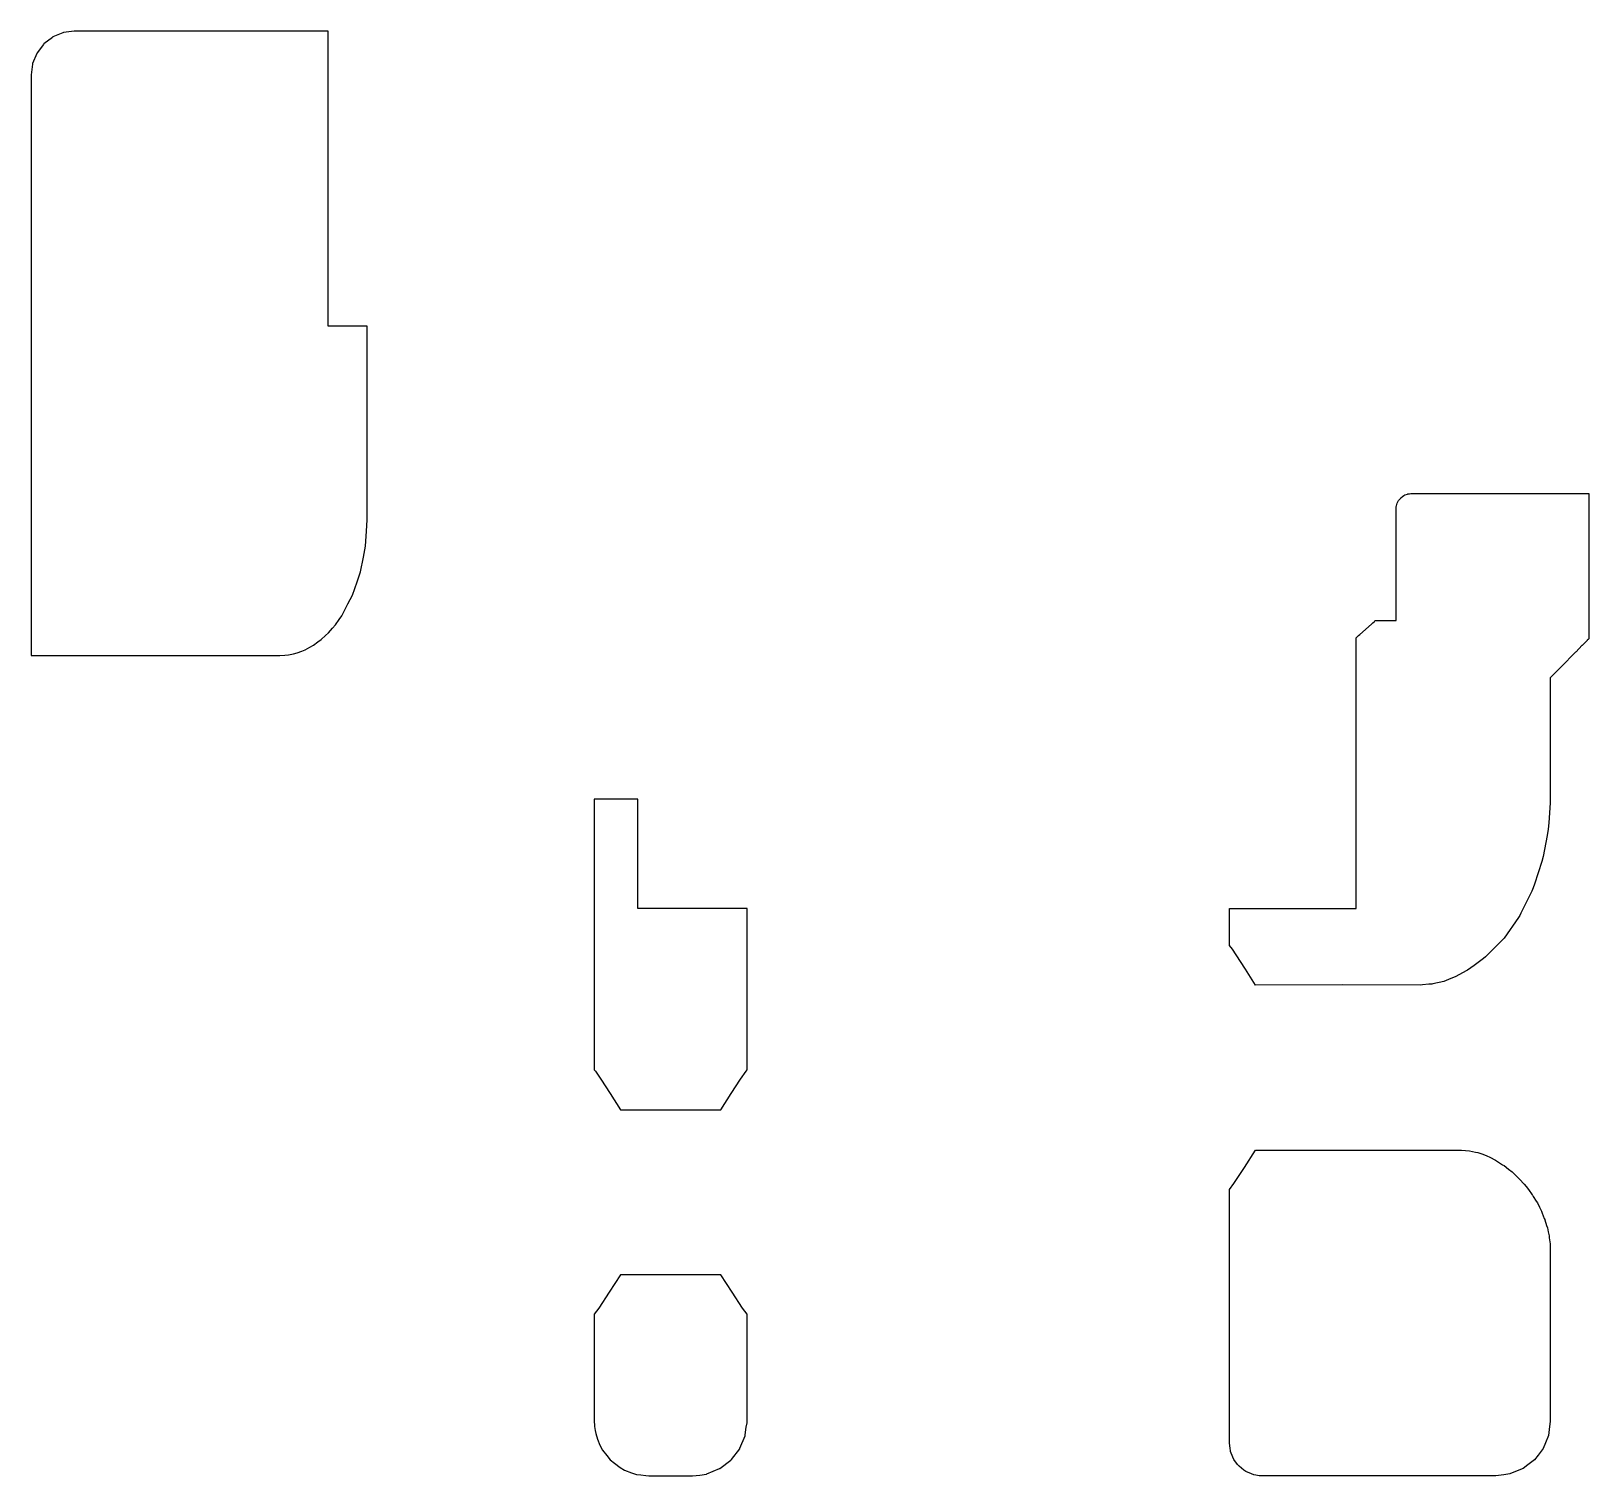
# Model space of a CAD drawing. Header units: metres. Extents: x 2.4 to 73.8, y -16 to 50.2.
import ezdxf

# ---------------------------------------------------------------- set-up
doc = ezdxf.new("R2010")
doc.units = ezdxf.units.M

msp = doc.modelspace()

# ---------------------------------------------------------------- linework, layer by layer
for p, q in [((3.855, 50.121), (3.4, 49.932)), ((3.882, 50.132), (3.855, 50.121)), ((4.371, 50.196), (3.882, 50.132)), ((4.4, 50.2), (4.371, 50.196)), ((4.945, 50.2), (4.4, 50.2)), ((4.987, 50.2), (4.945, 50.2)), ((5.033, 50.2), (4.987, 50.2)), ((5.079, 50.2), (5.033, 50.2)), ((5.119, 50.2), (5.079, 50.2)), ((5.149, 50.2), (5.119, 50.2)), ((15.433, 50.2), (5.149, 50.2)), ((15.46, 50.2), (15.433, 50.2)), ((15.496, 50.2), (15.46, 50.2)), ((15.534, 50.2), (15.496, 50.2)), ((15.571, 50.2), (15.534, 50.2)), ((15.604, 50.2), (15.571, 50.2)), ((16, 50.2), (15.604, 50.2)), ((16, 45.479), (16, 50.2)), ((2.968, 49.591), (2.668, 49.2)), ((2.986, 49.614), (2.968, 49.591)), ((3.377, 49.914), (2.986, 49.614)), ((3.4, 49.932), (3.377, 49.914)), ((2.464, 48.689), (2.4, 48.2)), ((2.468, 48.718), (2.464, 48.689)), ((2.657, 49.173), (2.468, 48.718)), ((2.668, 49.2), (2.657, 49.173)), ((2.4, 48.2), (2.4, 45.368)), ((2.4, 45.368), (2.4, 45.116)), ((2.4, 45.116), (2.4, 44.159)), ((16, 45.2), (16, 45.479)), ((16, 45.122), (16, 45.2)), ((16, 44.195), (16, 45.122)), ((2.4, 44.159), (2.4, 44.151)), ((2.4, 44.151), (2.4, 44.143)), ((2.4, 44.143), (2.4, 43.223)), ((16, 44.087), (16, 44.195)), ((16, 43.182), (16, 44.087)), ((2.4, 43.223), (2.4, 43.209)), ((2.4, 43.209), (2.4, 42.985)), ((2.4, 42.985), (2.4, 42.058)), ((16, 42.985), (16, 43.182)), ((16, 42.15), (16, 42.985)), ((16, 41.802), (16, 42.15)), ((2.4, 42.058), (2.4, 41.289)), ((16, 41.081), (16, 41.802)), ((2.4, 41.289), (2.4, 40.711)), ((2.4, 40.711), (2.4, 39.182)), ((16, 40.514), (16, 41.081)), ((16, 39.952), (16, 40.514)), ((16, 39.087), (16, 39.952)), ((2.4, 39.182), (2.4, 38.478)), ((16, 37.679), (16, 39.087)), ((2.4, 38.478), (2.4, 37.974)), ((2.4, 37.974), (2.4, 31.134)), ((16, 37.464), (16, 37.679)), ((16, 36.677), (16, 37.464)), ((17.011, 36.677), (16, 36.677)), ((16, 36.677), (16, 36.677)), ((17.8, 36.677), (17.011, 36.677)), ((17.8, 34.767), (17.8, 36.677)), ((17.8, 32.463), (17.8, 34.767)), ((17.8, 31.028), (17.8, 32.463)), ((2.4, 31.134), (2.4, 28.343)), ((17.8, 29.328), (17.8, 31.028)), ((17.8, 27.81), (17.8, 29.328)), ((64.966, 28.512), (64.982, 28.564)), ((64.982, 28.564), (64.998, 28.595)), ((64.998, 28.595), (65.048, 28.689)), ((65.048, 28.689), (65.051, 28.694)), ((65.051, 28.694), (65.063, 28.709)), ((65.063, 28.709), (65.13, 28.792)), ((65.13, 28.792), (65.155, 28.817)), ((65.155, 28.817), (65.228, 28.878)), ((65.228, 28.878), (65.294, 28.922)), ((65.294, 28.922), (65.341, 28.947)), ((65.341, 28.947), (65.452, 28.989)), ((65.452, 28.989), (65.467, 28.994)), ((65.467, 28.994), (65.486, 28.996)), ((65.486, 28.996), (65.543, 29.004)), ((65.543, 29.004), (65.603, 29.012)), ((65.603, 29.012), (65.604, 29.012)), ((65.603, 29.012), (65.603, 29.012)), ((65.604, 29.012), (65.604, 29.012)), ((65.604, 29.012), (65.755, 29.012)), ((65.755, 29.012), (65.921, 29.012)), ((65.921, 29.012), (73.763, 29.012)), ((73.763, 29.012), (73.765, 28.459)), ((2.4, 28.343), (2.4, 26.03)), ((64.933, 28.324), (64.935, 28.358)), ((64.933, 25.307), (64.933, 28.324)), ((64.935, 28.358), (64.939, 28.403)), ((64.939, 28.403), (64.942, 28.425)), ((64.942, 28.425), (64.946, 28.445)), ((64.946, 28.445), (64.966, 28.512)), ((73.765, 28.459), (73.757, 22.353)), ((17.723, 26.596), (17.767, 27.293)), ((17.767, 27.293), (17.8, 27.81)), ((17.626, 26.099), (17.723, 26.596)), ((2.4, 26.03), (2.4, 21.587)), ((17.496, 25.429), (17.626, 26.099)), ((17.338, 24.971), (17.496, 25.429)), ((64.933, 24.267), (64.933, 25.307)), ((16.914, 23.952), (17.126, 24.353)), ((17.126, 24.353), (17.338, 24.971)), ((64.933, 23.921), (64.933, 24.267)), ((16.628, 23.41), (16.914, 23.952)), ((64.933, 23.2), (64.933, 23.921)), ((16.022, 22.636), (16.203, 22.845)), ((16.203, 22.845), (16.338, 23)), ((16.338, 23), (16.505, 23.235)), ((16.505, 23.235), (16.628, 23.41)), ((63.274, 22.557), (63.802, 23.032)), ((63.802, 23.032), (63.872, 23.095)), ((63.872, 23.095), (63.937, 23.154)), ((63.937, 23.154), (63.965, 23.179)), ((63.965, 23.179), (63.988, 23.2)), ((63.988, 23.2), (64.882, 23.2)), ((64.882, 23.2), (64.882, 23.2)), ((64.882, 23.2), (64.882, 23.2)), ((64.882, 23.2), (64.882, 23.2)), ((64.882, 23.2), (64.933, 23.2)), ((15.331, 22.061), (15.534, 22.211)), ((15.534, 22.211), (15.686, 22.322)), ((15.686, 22.322), (15.879, 22.503)), ((15.879, 22.503), (16.022, 22.636)), ((63.1, 22.4), (63.102, 22.402)), ((63.1, 16.269), (63.1, 22.4)), ((63.102, 22.402), (63.108, 22.407)), ((63.108, 22.407), (63.118, 22.416)), ((63.118, 22.416), (63.132, 22.428)), ((63.132, 22.428), (63.149, 22.444)), ((63.149, 22.444), (63.17, 22.463)), ((63.17, 22.463), (63.219, 22.507)), ((63.219, 22.507), (63.274, 22.557)), ((73.686, 22.282), (73.461, 22.054)), ((73.692, 22.287), (73.686, 22.282)), ((73.727, 22.323), (73.692, 22.287)), ((73.757, 22.353), (73.727, 22.323)), ((2.4, 21.587), (8.945, 21.587)), ((8.945, 21.587), (13.8, 21.587)), ((13.8, 21.587), (14.025, 21.605)), ((14.025, 21.605), (14.192, 21.617)), ((14.192, 21.617), (14.415, 21.669)), ((14.415, 21.669), (14.58, 21.707)), ((14.58, 21.707), (14.799, 21.792)), ((14.799, 21.792), (14.961, 21.855)), ((14.961, 21.855), (15.173, 21.974)), ((15.173, 21.974), (15.331, 22.061)), ((72.983, 21.569), (72.657, 21.238)), ((73.155, 21.743), (72.983, 21.569)), ((72.983, 21.569), (72.983, 21.569)), ((73.178, 21.766), (73.155, 21.743)), ((73.449, 22.042), (73.178, 21.766)), ((73.461, 22.054), (73.449, 22.042)), ((72.329, 20.906), (72, 20.572)), ((72.657, 21.238), (72.329, 20.906)), ((72, 20.572), (72, 17.693)), ((72, 17.693), (72, 17.403)), ((72, 17.403), (72, 15.182)), ((63.1, 10), (63.1, 16.269)), ((28.626, 15), (28.2, 15)), ((28.2, 15), (28.2, 12.021)), ((30.2, 15), (28.626, 15)), ((30.2, 14.502), (30.2, 15)), ((72, 15.18), (71.988, 14.837)), ((72, 15.182), (72, 15.18)), ((30.2, 12.651), (30.2, 14.502)), ((71.988, 14.837), (71.931, 13.921)), ((71.9, 13.626), (71.849, 13.337)), ((71.931, 13.921), (71.9, 13.626)), ((71.849, 13.337), (71.668, 12.377)), ((30.2, 12.595), (30.2, 12.651)), ((30.2, 12.393), (30.2, 12.595)), ((30.2, 12.338), (30.2, 12.393)), ((30.2, 12.136), (30.2, 12.338)), ((30.2, 12.084), (30.2, 12.136)), ((71.61, 12.146), (71.273, 11.116)), ((71.668, 12.377), (71.61, 12.146)), ((28.2, 12.021), (28.2, 10.511)), ((30.2, 11.896), (30.2, 12.084)), ((30.2, 11.851), (30.2, 11.896)), ((30.2, 11.69), (30.2, 11.851)), ((30.2, 11.656), (30.2, 11.69)), ((30.2, 11.533), (30.2, 11.656)), ((30.2, 11.223), (30.2, 11.533)), ((30.2, 10), (30.2, 11.223)), ((71.15, 10.788), (70.653, 9.777)), ((71.217, 10.948), (71.15, 10.788)), ((71.273, 11.116), (71.217, 10.948)), ((28.2, 10.511), (28.2, 10.355)), ((28.2, 10.355), (28.2, 9.281)), ((31.631, 10), (30.2, 10)), ((35.2, 10), (31.631, 10)), ((35.2, 8.858), (35.2, 10)), ((57.3, 8.321), (57.3, 10)), ((57.3, 10), (59.598, 10)), ((59.598, 10), (59.716, 10)), ((59.716, 10), (62.544, 10)), ((62.544, 10), (63.1, 10)), ((28.2, 9.281), (28.2, 2.611)), ((70.545, 9.589), (69.882, 8.645)), ((70.602, 9.68), (70.545, 9.589)), ((70.653, 9.777), (70.602, 9.68)), ((35.2, 2.611), (35.2, 8.858)), ((69.823, 8.576), (69.127, 7.882)), ((69.853, 8.608), (69.823, 8.576)), ((69.882, 8.645), (69.853, 8.608)), ((57.309, 8.308), (57.3, 8.321)), ((57.433, 8.131), (57.309, 8.308)), ((57.607, 7.882), (57.433, 8.131)), ((58.03, 7.225), (57.607, 7.882)), ((69.127, 7.882), (69.036, 7.782)), ((58.5, 6.481), (58.03, 7.225)), ((68.138, 7.14), (67.666, 6.874)), ((68.206, 7.175), (68.138, 7.14)), ((68.508, 7.386), (68.206, 7.175)), ((68.944, 7.703), (68.508, 7.386)), ((69.036, 7.782), (68.944, 7.703)), ((62.46, 6.496), (58.5, 6.481)), ((66.042, 6.484), (62.46, 6.496)), ((66.14, 6.497), (66.042, 6.484)), ((66.436, 6.528), (66.14, 6.497)), ((66.571, 6.536), (66.436, 6.528)), ((66.623, 6.548), (66.571, 6.536)), ((67.116, 6.66), (66.623, 6.548)), ((67.339, 6.747), (67.116, 6.66)), ((67.666, 6.874), (67.339, 6.747)), ((28.2, 2.611), (28.248, 2.543)), ((28.248, 2.543), (28.507, 2.173)), ((28.507, 2.173), (28.93, 1.515)), ((34.47, 1.515), (34.893, 2.173)), ((34.893, 2.173), (35.152, 2.543)), ((35.152, 2.543), (35.2, 2.611)), ((35.2, 2.611), (35.2, 2.611)), ((28.93, 1.515), (29.4, 0.772)), ((34, 0.772), (34.47, 1.515)), ((29.4, 0.772), (29.902, 0.772)), ((29.902, 0.772), (34, 0.772)), ((57.983, -1.876), (58.5, -1.072)), ((58.5, -1.072), (59.339, -1.076)), ((59.339, -1.076), (61.613, -1.078)), ((61.613, -1.078), (67.924, -1.074)), ((67.924, -1.074), (68.106, -1.091)), ((68.106, -1.091), (68.296, -1.101)), ((68.296, -1.101), (68.577, -1.162)), ((68.577, -1.162), (68.686, -1.186)), ((68.686, -1.186), (68.909, -1.266)), ((68.909, -1.266), (69.087, -1.33)), ((69.087, -1.33), (69.226, -1.401)), ((69.226, -1.401), (69.488, -1.535)), ((57.504, -2.609), (57.983, -1.876)), ((69.488, -1.535), (69.527, -1.561)), ((69.527, -1.561), (69.626, -1.627)), ((69.626, -1.627), (69.814, -1.744)), ((69.814, -1.744), (69.878, -1.784)), ((69.878, -1.784), (70.083, -1.944)), ((70.083, -1.944), (70.248, -2.073)), ((70.248, -2.073), (70.337, -2.159)), ((57.3, -2.876), (57.504, -2.609)), ((70.337, -2.159), (70.539, -2.356)), ((70.539, -2.356), (70.576, -2.39)), ((70.576, -2.39), (70.591, -2.403)), ((70.591, -2.403), (70.795, -2.63)), ((70.795, -2.63), (70.9, -2.747)), ((70.9, -2.747), (70.998, -2.881)), ((57.3, -4.516), (57.3, -2.876)), ((70.998, -2.881), (71.172, -3.119)), ((71.172, -3.119), (71.187, -3.144)), ((71.187, -3.144), (71.22, -3.2)), ((71.22, -3.2), (71.353, -3.41)), ((71.353, -3.41), (71.405, -3.494)), ((71.405, -3.494), (71.5, -3.683)), ((71.5, -3.683), (71.597, -3.877)), ((71.597, -3.877), (71.631, -3.963)), ((71.631, -3.963), (71.725, -4.204)), ((71.725, -4.204), (71.744, -4.249)), ((71.744, -4.249), (71.75, -4.264)), ((71.75, -4.264), (71.831, -4.529)), ((57.3, -6.055), (57.3, -4.516)), ((71.831, -4.529), (71.864, -4.636)), ((71.864, -4.636), (71.901, -4.811)), ((71.901, -4.811), (71.942, -5.004)), ((71.942, -5.004), (71.953, -5.094)), ((71.953, -5.094), (71.986, -5.362)), ((71.986, -5.362), (71.988, -5.407)), ((71.988, -5.407), (72, -5.694)), ((72, -5.694), (72, -6.508)), ((57.3, -7.209), (57.3, -6.055)), ((29.4, -6.782), (28.883, -7.586)), ((33.833, -6.782), (29.4, -6.782)), ((34, -6.782), (33.833, -6.782)), ((34.517, -7.586), (34, -6.782)), ((72, -6.508), (72, -7.542)), ((28.883, -7.586), (28.404, -8.319)), ((34.996, -8.319), (34.517, -7.586)), ((57.3, -8.047), (57.3, -7.209)), ((72, -7.542), (72, -8.334)), ((28.404, -8.319), (28.2, -8.586)), ((35.2, -8.586), (34.996, -8.319)), ((57.3, -8.165), (57.3, -8.047)), ((57.3, -8.769), (57.3, -8.165)), ((72, -8.334), (72, -8.922)), ((28.2, -8.586), (28.2, -9.902)), ((35.2, -9.662), (35.2, -8.586)), ((57.3, -8.89), (57.3, -8.769)), ((57.3, -14.177), (57.3, -8.89)), ((72, -8.922), (72, -9.546)), ((28.2, -9.902), (28.2, -10.955)), ((35.2, -10.606), (35.2, -9.662)), ((72, -9.546), (72, -9.66)), ((72, -9.546), (72, -9.546)), ((72, -9.66), (72, -13.5)), ((35.2, -11.253), (35.2, -10.606)), ((28.2, -10.955), (28.2, -11.623)), ((35.2, -11.666), (35.2, -11.253)), ((28.2, -11.623), (28.2, -12.029)), ((28.2, -12.029), (28.2, -12.257)), ((35.2, -11.898), (35.2, -11.666)), ((35.2, -11.666), (35.2, -11.666)), ((35.2, -13.5), (35.2, -11.898)), ((28.2, -12.257), (28.2, -13.5)), ((28.2, -13.5), (28.209, -13.691)), ((35.197, -13.57), (35.2, -13.5)), ((72, -13.5), (71.951, -13.87)), ((28.209, -13.691), (28.212, -13.745)), ((28.212, -13.745), (28.245, -13.924)), ((28.245, -13.924), (28.265, -14.059)), ((28.265, -14.059), (28.342, -14.316)), ((34.871, -14.737), (35.11, -14.161)), ((35.11, -14.161), (35.116, -14.14)), ((35.116, -14.14), (35.118, -14.129)), ((35.118, -14.129), (35.119, -14.118)), ((35.119, -14.118), (35.165, -13.764)), ((35.165, -13.764), (35.197, -13.57)), ((57.3, -14.27), (57.3, -14.177)), ((57.3, -14.5), (57.3, -14.27)), ((71.915, -14.147), (71.772, -14.492)), ((71.951, -13.87), (71.915, -14.147)), ((28.342, -14.316), (28.456, -14.59)), ((28.456, -14.59), (28.581, -14.824)), ((28.581, -14.824), (28.767, -15.066)), ((34.481, -15.252), (34.861, -14.756)), ((34.861, -14.756), (34.871, -14.737)), ((57.325, -14.728), (57.3, -14.5)), ((57.346, -14.849), (57.325, -14.728)), ((57.351, -14.888), (57.346, -14.849)), ((57.459, -15.15), (57.351, -14.888)), ((71.665, -14.75), (71.438, -15.046)), ((71.772, -14.492), (71.665, -14.75)), ((28.767, -15.066), (28.932, -15.268)), ((28.932, -15.268), (29.121, -15.423)), ((29.121, -15.423), (29.381, -15.622)), ((29.381, -15.622), (29.59, -15.734)), ((33.359, -15.911), (33.939, -15.67)), ((33.939, -15.67), (33.955, -15.662)), ((33.955, -15.662), (34.453, -15.28)), ((34.453, -15.28), (34.468, -15.268)), ((34.468, -15.268), (34.481, -15.252)), ((57.501, -15.25), (57.459, -15.15)), ((57.673, -15.475), (57.501, -15.25)), ((57.739, -15.561), (57.673, -15.475)), ((57.964, -15.733), (57.739, -15.561)), ((70.75, -15.665), (70.405, -15.808)), ((70.971, -15.495), (70.75, -15.665)), ((71.268, -15.268), (70.971, -15.495)), ((71.438, -15.046), (71.268, -15.268)), ((29.59, -15.734), (29.905, -15.865)), ((29.905, -15.865), (30.126, -15.932)), ((30.126, -15.932), (30.338, -15.952)), ((30.338, -15.952), (30.561, -15.986)), ((30.561, -15.986), (30.7, -16)), ((30.7, -16), (31.987, -16)), ((31.987, -16), (32.7, -16)), ((32.7, -16), (33.036, -15.967)), ((33.036, -15.967), (33.341, -15.916)), ((33.341, -15.916), (33.359, -15.911)), ((58.05, -15.799), (57.964, -15.733)), ((58.312, -15.907), (58.05, -15.799)), ((58.412, -15.949), (58.312, -15.907)), ((58.508, -15.966), (58.412, -15.949)), ((58.657, -15.993), (58.508, -15.966)), ((58.677, -15.995), (58.657, -15.993)), ((58.696, -15.996), (58.677, -15.995)), ((58.738, -15.999), (58.696, -15.996)), ((58.758, -15.999), (58.738, -15.999)), ((58.8, -16), (58.758, -15.999)), ((66.668, -16), (58.8, -16)), ((69.5, -16), (66.668, -16)), ((69.87, -15.951), (69.5, -16)), ((70.147, -15.915), (69.87, -15.951)), ((70.405, -15.808), (70.147, -15.915))]:
    msp.add_line(p, q)

doc.saveas('drawing.dxf')
